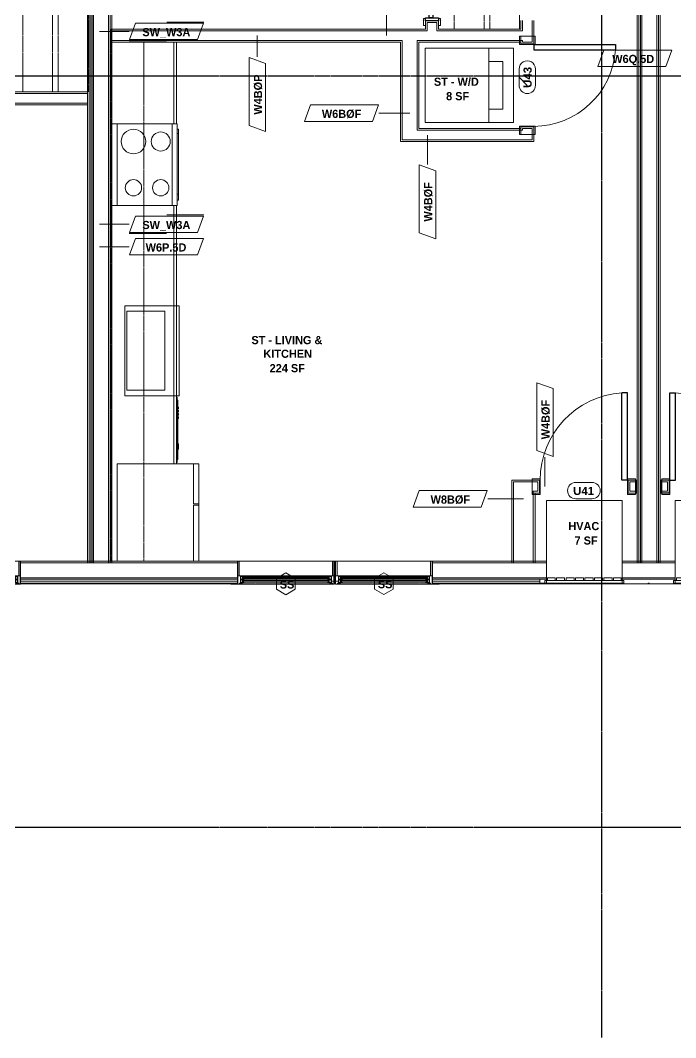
# Model space of a CAD drawing. Header units: inches. Extents: x -4058 to -1781, y 9814 to 12264.
# Drawn here: x -3367.8 to -3127.2, y 9814 to 10187.7 of the extents above; entities that cross this region are included whole.
import ezdxf

# ---------------------------------------------------------------- set-up
doc = ezdxf.new("R2010")
doc.units = ezdxf.units.IN
doc.header["$MEASUREMENT"] = 0
doc.linetypes.add('Dash', pattern=[0.25, 0.125, -0.125])
doc.linetypes.add('Grid Line 1_2_', pattern=[0.875, 0.5, -0.125, 0.125, -0.125])
for name, color, linetype, lineweight in [('0-1', 7, 'Continuous', 5), ('0-2', 7, 'Continuous', 9), ('A-AREA-IDEN', 2, 'Continuous', 9), ('A-DETL-GENF-HDLN-1', 7, 'Dash', 9), ('A-DETL-GENF-HDLN-2', 1, 'Continuous', 18), ('A-DOOR-3', 31, 'Continuous', 9), ('A-DOOR-4', 31, 'Continuous', 30), ('A-DOOR-FRAM-3', 31, 'Continuous', 30), ('A-DOOR-IDEN', 31, 'Continuous', 9), ('A-GENM-1', 7, 'Continuous', 9), ('A-GLAZ', 151, 'Continuous', 18), ('A-GLAZ-1', 10, 'Continuous', 30), ('A-GLAZ-2', 7, 'Continuous', 9), ('A-GLAZ-IDEN', 152, 'Continuous', 9), ('A-WALL', 113, 'Continuous', 18), ('A-WALL-1', 7, 'Continuous', 9), ('A-WALL-2', 250, 'Continuous', 18), ('A-WALL-3', 113, 'Continuous', 9), ('A-WALL-IDEN', 211, 'Continuous', 9), ('I-WALL-1', 7, 'Continuous', 9), ('I-WALL-2', 2, 'Continuous', 9), ('P-SANR-FIXT', 6, 'Continuous', 9), ('Q-CASE', 31, 'Continuous', 9), ('Q-CASE-HDLN', 31, 'Dash', 9), ('Q-SPCQ', 91, 'Continuous', 9), ('S-GRID-1', 1, 'Grid Line 1_2_', 30)]:
    doc.layers.add(name, color=color, linetype=linetype, lineweight=lineweight)
doc.styles.add('Arial_B', font='arialbd.ttf', dxfattribs={"height": 3})
doc.styles.add('Century Gothic_B', font='GOTHICB.TTF', dxfattribs={"height": 3})

# ---------------------------------------------------------------- blocks, each defined once
blk = doc.blocks.new('V-Series_EWC4_SPVU_RFA_2015 - 2ND AND 3RD FLOOR-2226480-UNITS PLANS - 3RD FLOOR')
at = {"layer": 'A-GENM-1'}
for p, q in [((-3859.97, 11740.34), (-3859.97, 11739.78)), ((-3858.97, 11740.34), (-3859.97, 11740.34)), ((-3859.97, 11739.78), (-3859.97, 11711.9)), ((-3858.97, 11739.78), (-3859.97, 11739.78)), ((-3859.97, 11739.78), (-3858.97, 11739.78)), ((-3858.97, 11739.78), (-3858.97, 11740.34)), ((-3858.97, 11711.9), (-3858.97, 11739.78)), ((-3829.54, 11739.78), (-3858.97, 11739.78)), ((-3858.97, 11739.78), (-3858.97, 11739.34)), ((-3829.54, 11711.9), (-3829.54, 11739.78)), ((-3858.97, 11739.34), (-3857.97, 11739.34)), ((-3857.97, 11736.54), (-3858.97, 11736.54)), ((-3858.97, 11736.54), (-3858.97, 11736.04)), ((-3858.97, 11736.04), (-3857.97, 11736.04)), ((-3857.97, 11739.34), (-3857.97, 11736.54)), ((-3857.97, 11736.04), (-3857.97, 11733.06)), ((-3857.97, 11733.06), (-3858.97, 11733.06)), ((-3858.97, 11733.06), (-3858.97, 11732.56)), ((-3858.97, 11732.56), (-3857.97, 11732.56)), ((-3857.97, 11732.56), (-3857.97, 11729.57)), ((-3857.97, 11729.57), (-3858.97, 11729.57)), ((-3858.97, 11729.57), (-3858.97, 11729.07)), ((-3858.97, 11729.07), (-3857.97, 11729.07)), ((-3857.97, 11729.07), (-3857.97, 11726.09)), ((-3857.97, 11726.09), (-3858.97, 11726.09)), ((-3858.97, 11726.09), (-3858.97, 11725.59)), ((-3858.97, 11725.59), (-3857.97, 11725.59)), ((-3857.97, 11725.59), (-3857.97, 11722.61)), ((-3857.97, 11722.61), (-3858.97, 11722.61)), ((-3858.97, 11722.61), (-3858.97, 11722.11)), ((-3858.97, 11722.11), (-3857.97, 11722.11)), ((-3857.97, 11722.11), (-3857.97, 11719.12)), ((-3857.97, 11719.12), (-3858.97, 11719.12)), ((-3858.97, 11719.12), (-3858.97, 11718.62)), ((-3858.97, 11718.62), (-3857.97, 11718.62)), ((-3857.97, 11718.62), (-3857.97, 11715.64)), ((-3857.97, 11715.64), (-3858.97, 11715.64)), ((-3858.97, 11715.64), (-3858.97, 11715.14)), ((-3858.97, 11715.14), (-3857.97, 11715.14)), ((-3857.97, 11715.14), (-3857.97, 11712.34)), ((-3859.97, 11711.9), (-3858.97, 11711.9)), ((-3859.97, 11711.9), (-3859.97, 11711.34)), ((-3858.97, 11711.9), (-3859.97, 11711.9)), ((-3859.97, 11711.34), (-3858.97, 11711.34)), ((-3857.97, 11712.34), (-3858.97, 11712.34)), ((-3858.97, 11712.34), (-3858.97, 11711.9)), ((-3858.97, 11711.34), (-3858.97, 11711.9)), ((-3858.97, 11711.9), (-3829.54, 11711.9))]:
    blk.add_line(p, q, dxfattribs=at)
blk = doc.blocks.new('Perforated Panel at Magic-Pak - hvac panel - 3rd floor-2505079-UNITS PLANS - 3RD FLOOR')
at = {"layer": 'A-GLAZ-2'}
for p, q in [((19.01, 4.19), (-19.01, 4.19)), ((-19.01, 4.12), (19.01, 4.12))]:
    blk.add_line(p, q, dxfattribs=at)
blk = doc.blocks.new('Window-Double_Hung-Marvin-Essential - 2-WIDE _TEMP ALL LOW_ ESDH3066-3454268-UNITS PLANS - 3RD FLOOR')
at = {"layer": 'A-DETL-GENF-HDLN-1'}
blk.add_line((16.1, 4.22), (-16.5, 4.22), dxfattribs=at)
at = {"layer": 'A-DETL-GENF-HDLN-2'}
for p, q in [((-17.75, 4.28), (-17.16, 4.28)), ((-17.75, 4.28), (-17.75, 1.19)), ((-17.08, 3.87), (-17.16, 4.28)), ((-17.08, 3.87), (-16.19, 3.87)), ((-16.85, 4.25), (-16.85, 3.87)), ((-16.3, 4.25), (-16.85, 4.25)), ((-16.38, 3.77), (-16.72, 3.77)), ((-16.72, 3.77), (-16.72, 1.19)), ((-16.38, 3.87), (-16.38, 3.77)), ((-16.3, 4.01), (-16.3, 4.25)), ((-16.18, 4.01), (-16.3, 4.01)), ((-16.19, 3.97), (-16.1, 3.97)), ((-16.19, 3.87), (-16.19, 3.97)), ((-16.18, 4.22), (-16.1, 4.22)), ((-16.18, 4.22), (-16.18, 4.01)), ((-16.1, 3.97), (-16.1, 4.22)), ((16.18, 4.22), (16.1, 4.22)), ((16.1, 3.97), (16.1, 4.22)), ((16.19, 3.97), (16.1, 3.97)), ((16.18, 4.22), (16.18, 4.01)), ((16.18, 4.01), (16.3, 4.01)), ((16.19, 3.87), (16.19, 3.97)), ((17.08, 3.87), (16.19, 3.87)), ((16.3, 4.01), (16.3, 4.25)), ((16.3, 4.25), (16.85, 4.25)), ((16.38, 3.87), (16.38, 3.77)), ((16.38, 3.77), (16.72, 3.77)), ((16.72, 3.77), (16.72, 1.19)), ((16.85, 4.25), (16.85, 3.87)), ((17.08, 3.87), (17.16, 4.28)), ((17.75, 4.28), (17.16, 4.28)), ((17.75, 4.28), (17.75, 1.19)), ((-19.25, 3.23), (-19.25, 3.19)), ((-17.75, 3.23), (-19.25, 3.23)), ((-19.25, 3.19), (-17.9, 3.19)), ((-17.9, 3.19), (-17.9, 3.08)), ((-17.9, 3.08), (-17.75, 3.08)), ((-16.72, 1.19), (-17.75, 1.19)), ((-17.13, 1.16), (-17.13, -4.19)), ((-15.34, 3.69), (-16.56, 3.69)), ((-16.56, 2.75), (-16.56, 3.69)), ((-16.56, 2.75), (-15.34, 2.75)), ((-15.34, 2.47), (-16.56, 2.47)), ((-16.56, 1.53), (-16.56, 2.47)), ((-16.56, 1.53), (-15.34, 1.53)), ((-15.94, 2.87), (-15.94, 3.59)), ((-15.94, 3.59), (-15.28, 3.59)), ((-15.28, 2.87), (-15.94, 2.87)), ((-15.94, 1.65), (-15.94, 2.37)), ((-15.94, 2.37), (-15.28, 2.37)), ((-15.28, 1.65), (-15.94, 1.65)), ((-15.84, 2.88), (-15.84, 3.57)), ((-15.84, 1.66), (-15.84, 2.35)), ((-15.54, 3.01), (-15.54, 3.45)), ((-15.54, 1.79), (-15.54, 2.23)), ((-15.34, 3.69), (-15.28, 3.63)), ((-15.34, 2.75), (-15.28, 2.81)), ((-15.34, 2.47), (-15.28, 2.41)), ((-15.34, 1.53), (-15.28, 1.59)), ((-15.28, 3.59), (-15.28, 3.63)), ((-15.28, 2.81), (-15.28, 2.87)), ((-15.28, 2.37), (-15.28, 2.41)), ((-15.28, 1.59), (-15.28, 1.65)), ((15.34, 3.69), (15.28, 3.63)), ((15.28, 3.59), (15.28, 3.63)), ((15.94, 3.59), (15.28, 3.59)), ((15.28, 2.81), (15.28, 2.87)), ((15.28, 2.87), (15.94, 2.87)), ((15.34, 2.75), (15.28, 2.81)), ((15.34, 2.47), (15.28, 2.41)), ((15.28, 2.37), (15.28, 2.41)), ((15.94, 2.37), (15.28, 2.37)), ((15.28, 1.59), (15.28, 1.65)), ((15.28, 1.65), (15.94, 1.65)), ((15.34, 1.53), (15.28, 1.59)), ((15.34, 3.69), (16.56, 3.69)), ((16.56, 2.75), (15.34, 2.75)), ((15.34, 2.47), (16.56, 2.47)), ((16.56, 1.53), (15.34, 1.53)), ((15.54, 3.01), (15.54, 3.45)), ((15.54, 1.79), (15.54, 2.23)), ((15.84, 2.88), (15.84, 3.57)), ((15.84, 1.66), (15.84, 2.35)), ((15.94, 2.87), (15.94, 3.59)), ((15.94, 1.65), (15.94, 2.37)), ((16.56, 2.75), (16.56, 3.69)), ((16.56, 1.53), (16.56, 2.47)), ((16.72, 1.19), (17.75, 1.19)), ((17.12, -4.19), (17.12, 1.16)), ((17.75, 3.23), (19.25, 3.23)), ((17.9, 3.08), (17.75, 3.08)), ((17.9, 3.19), (17.9, 3.08)), ((19.25, 3.19), (17.9, 3.19)), ((19.25, 3.23), (19.25, 3.19)), ((-17.13, -4.19), (-17.75, -4.19)), ((17.12, -4.19), (17.75, -4.19))]:
    blk.add_line(p, q, dxfattribs=at)
at = {"layer": 'A-GLAZ'}
for p, q in [((15.84, 3.57), (-15.84, 3.57)), ((15.84, 3.45), (-15.84, 3.45)), ((15.84, 3.01), (-15.84, 3.01)), ((15.84, 2.88), (-15.84, 2.88)), ((15.84, 2.35), (-15.84, 2.35)), ((15.84, 2.23), (-15.84, 2.23)), ((15.84, 1.79), (-15.84, 1.79)), ((15.84, 1.66), (-15.84, 1.66))]:
    blk.add_line(p, q, dxfattribs=at)
at = {"layer": 'A-GLAZ-1'}
for p, q in [((-17.75, 4.28), (-17.75, 1.19)), ((17.75, 1.19), (17.75, 4.28)), ((-17.75, 1.16), (-17.75, -4.19)), ((17.75, -4.19), (17.75, 1.16))]:
    blk.add_line(p, q, dxfattribs=at)
at = {"layer": 'A-GLAZ-2'}
for p, q in [((17.75, 4.28), (-17.75, 4.28)), ((20.21, 4.25), (17.75, 4.25)), ((17.75, 4.19), (20.21, 4.19)), ((20.21, 4.19), (20.21, 4.25)), ((-17.75, 1.19), (17.75, 1.19)), ((-17.75, -4.19), (17.75, -4.19))]:
    blk.add_line(p, q, dxfattribs=at)
blk = doc.blocks.new('Window-Double_Hung-Marvin-Essential - 2-WIDE _TEMP ALL LOW_ ESDH3066-3454271-UNITS PLANS - 3RD FLOOR')
at = {"layer": 'A-DETL-GENF-HDLN-1'}
blk.add_line((16.1, -4.22), (-16.5, -4.22), dxfattribs=at)
at = {"layer": 'A-DETL-GENF-HDLN-2'}
for p, q in [((-17.13, 4.19), (-17.75, 4.19)), ((-17.13, -1.16), (-17.13, 4.19)), ((17.12, 4.19), (17.75, 4.19)), ((17.12, 4.19), (17.12, -1.16)), ((-19.25, -3.23), (-19.25, -3.19)), ((-19.25, -3.19), (-17.9, -3.19)), ((-17.75, -3.23), (-19.25, -3.23)), ((-17.9, -3.19), (-17.9, -3.08)), ((-17.9, -3.08), (-17.75, -3.08)), ((-16.72, -1.19), (-17.75, -1.19)), ((-17.75, -4.28), (-17.75, -1.19)), ((-16.72, -3.77), (-16.72, -1.19)), ((-16.56, -1.53), (-15.34, -1.53)), ((-16.56, -1.53), (-16.56, -2.47)), ((-15.34, -2.47), (-16.56, -2.47)), ((-16.56, -2.75), (-15.34, -2.75)), ((-16.56, -2.75), (-16.56, -3.69)), ((-15.34, -3.69), (-16.56, -3.69)), ((-15.28, -1.65), (-15.94, -1.65)), ((-15.94, -1.65), (-15.94, -2.37)), ((-15.94, -2.37), (-15.28, -2.37)), ((-15.28, -2.87), (-15.94, -2.87)), ((-15.94, -2.87), (-15.94, -3.59)), ((-15.94, -3.59), (-15.28, -3.59)), ((-15.84, -1.66), (-15.84, -2.35)), ((-15.84, -2.88), (-15.84, -3.57)), ((-15.54, -1.79), (-15.54, -2.23)), ((-15.54, -3.01), (-15.54, -3.45)), ((-15.34, -1.53), (-15.28, -1.59)), ((-15.34, -2.47), (-15.28, -2.41)), ((-15.34, -2.75), (-15.28, -2.81)), ((-15.34, -3.69), (-15.28, -3.63)), ((-15.28, -1.59), (-15.28, -1.65)), ((-15.28, -2.37), (-15.28, -2.41)), ((-15.28, -2.81), (-15.28, -2.87)), ((-15.28, -3.59), (-15.28, -3.63)), ((15.34, -1.53), (15.28, -1.59)), ((15.28, -1.59), (15.28, -1.65)), ((15.28, -1.65), (15.94, -1.65)), ((15.28, -2.37), (15.28, -2.41)), ((15.94, -2.37), (15.28, -2.37)), ((15.34, -2.47), (15.28, -2.41)), ((15.34, -2.75), (15.28, -2.81)), ((15.28, -2.81), (15.28, -2.87)), ((15.28, -2.87), (15.94, -2.87)), ((15.28, -3.59), (15.28, -3.63)), ((15.94, -3.59), (15.28, -3.59)), ((15.34, -3.69), (15.28, -3.63)), ((16.56, -1.53), (15.34, -1.53)), ((15.34, -2.47), (16.56, -2.47)), ((16.56, -2.75), (15.34, -2.75)), ((15.34, -3.69), (16.56, -3.69)), ((15.54, -1.79), (15.54, -2.23)), ((15.54, -3.01), (15.54, -3.45)), ((15.84, -1.66), (15.84, -2.35)), ((15.84, -2.88), (15.84, -3.57)), ((15.94, -1.65), (15.94, -2.37)), ((15.94, -2.87), (15.94, -3.59)), ((16.56, -1.53), (16.56, -2.47)), ((16.56, -2.75), (16.56, -3.69)), ((16.72, -3.77), (16.72, -1.19)), ((16.72, -1.19), (17.75, -1.19)), ((17.75, -4.28), (17.75, -1.19)), ((17.9, -3.08), (17.75, -3.08)), ((17.75, -3.23), (19.25, -3.23)), ((17.9, -3.19), (17.9, -3.08)), ((19.25, -3.19), (17.9, -3.19)), ((19.25, -3.23), (19.25, -3.19)), ((-17.75, -4.28), (-17.16, -4.28)), ((-17.08, -3.87), (-17.16, -4.28)), ((-17.08, -3.87), (-16.19, -3.87)), ((-16.85, -4.25), (-16.85, -3.87)), ((-16.3, -4.25), (-16.85, -4.25)), ((-16.38, -3.77), (-16.72, -3.77)), ((-16.38, -3.87), (-16.38, -3.77)), ((-16.18, -4.01), (-16.3, -4.01)), ((-16.3, -4.01), (-16.3, -4.25)), ((-16.19, -3.87), (-16.19, -3.97)), ((-16.19, -3.97), (-16.1, -3.97)), ((-16.18, -4.22), (-16.18, -4.01)), ((-16.18, -4.22), (-16.1, -4.22)), ((-16.1, -3.97), (-16.1, -4.22)), ((16.19, -3.97), (16.1, -3.97)), ((16.1, -3.97), (16.1, -4.22)), ((16.18, -4.22), (16.1, -4.22)), ((16.18, -4.22), (16.18, -4.01)), ((16.18, -4.01), (16.3, -4.01)), ((17.08, -3.87), (16.19, -3.87)), ((16.19, -3.87), (16.19, -3.97)), ((16.3, -4.01), (16.3, -4.25)), ((16.3, -4.25), (16.85, -4.25)), ((16.38, -3.87), (16.38, -3.77)), ((16.38, -3.77), (16.72, -3.77)), ((16.85, -4.25), (16.85, -3.87)), ((17.08, -3.87), (17.16, -4.28)), ((17.75, -4.28), (17.16, -4.28))]:
    blk.add_line(p, q, dxfattribs=at)
at = {"layer": 'A-GLAZ'}
for p, q in [((15.84, -1.66), (-15.84, -1.66)), ((15.84, -1.79), (-15.84, -1.79)), ((15.84, -2.23), (-15.84, -2.23)), ((15.84, -2.35), (-15.84, -2.35)), ((15.84, -2.88), (-15.84, -2.88)), ((15.84, -3.01), (-15.84, -3.01)), ((15.84, -3.45), (-15.84, -3.45)), ((15.84, -3.57), (-15.84, -3.57))]:
    blk.add_line(p, q, dxfattribs=at)
at = {"layer": 'A-GLAZ-1'}
for p, q in [((-17.75, -1.16), (-17.75, 4.19)), ((17.75, 4.19), (17.75, -1.16)), ((-17.75, -4.28), (-17.75, -1.19)), ((17.75, -1.19), (17.75, -4.28))]:
    blk.add_line(p, q, dxfattribs=at)
at = {"layer": 'A-GLAZ-2'}
for p, q in [((-17.75, 4.19), (17.75, 4.19)), ((-17.75, -1.19), (17.75, -1.19)), ((17.75, -4.28), (-17.75, -4.28)), ((17.75, -4.19), (20.21, -4.19)), ((20.21, -4.25), (17.75, -4.25)), ((20.21, -4.19), (20.21, -4.25))]:
    blk.add_line(p, q, dxfattribs=at)
blk = doc.blocks.new('Window-Double_Hung-Marvin-Essential - 1-WIDE _TEMP LOWER_ ESDH3066-3454270-UNITS PLANS - 3RD FLOOR')
at = {"layer": 'A-DETL-GENF-HDLN-1'}
blk.add_line((16.1, 4.22), (-16.5, 4.22), dxfattribs=at)
at = {"layer": 'A-DETL-GENF-HDLN-2'}
for p, q in [((-17.75, 4.28), (-17.16, 4.28)), ((-17.75, 4.28), (-17.75, 1.19)), ((-17.08, 3.87), (-17.16, 4.28)), ((-17.08, 3.87), (-16.19, 3.87)), ((-16.85, 4.25), (-16.85, 3.87)), ((-16.3, 4.25), (-16.85, 4.25)), ((-16.38, 3.77), (-16.72, 3.77)), ((-16.72, 3.77), (-16.72, 1.19)), ((-16.38, 3.87), (-16.38, 3.77)), ((-16.3, 4.01), (-16.3, 4.25)), ((-16.18, 4.01), (-16.3, 4.01)), ((-16.19, 3.97), (-16.1, 3.97)), ((-16.19, 3.87), (-16.19, 3.97)), ((-16.18, 4.22), (-16.1, 4.22)), ((-16.18, 4.22), (-16.18, 4.01)), ((-16.1, 3.97), (-16.1, 4.22)), ((16.18, 4.22), (16.1, 4.22)), ((16.1, 3.97), (16.1, 4.22)), ((16.19, 3.97), (16.1, 3.97)), ((16.18, 4.22), (16.18, 4.01)), ((16.18, 4.01), (16.3, 4.01)), ((16.19, 3.87), (16.19, 3.97)), ((17.08, 3.87), (16.19, 3.87)), ((16.3, 4.01), (16.3, 4.25)), ((16.3, 4.25), (16.85, 4.25)), ((16.38, 3.87), (16.38, 3.77)), ((16.38, 3.77), (16.72, 3.77)), ((16.72, 3.77), (16.72, 1.19)), ((16.85, 4.25), (16.85, 3.87)), ((17.08, 3.87), (17.16, 4.28)), ((17.75, 4.28), (17.16, 4.28)), ((17.75, 4.28), (17.75, 1.19)), ((-19.25, 3.23), (-19.25, 3.19)), ((-17.75, 3.23), (-19.25, 3.23)), ((-19.25, 3.19), (-17.9, 3.19)), ((-17.9, 3.19), (-17.9, 3.08)), ((-17.9, 3.08), (-17.75, 3.08)), ((-16.72, 1.19), (-17.75, 1.19)), ((-17.13, 1.16), (-17.13, -4.19)), ((-15.34, 3.69), (-16.56, 3.69)), ((-16.56, 2.75), (-16.56, 3.69)), ((-16.56, 2.75), (-15.34, 2.75)), ((-15.34, 2.47), (-16.56, 2.47)), ((-16.56, 1.53), (-16.56, 2.47)), ((-16.56, 1.53), (-15.34, 1.53)), ((-15.94, 2.87), (-15.94, 3.59)), ((-15.94, 3.59), (-15.28, 3.59)), ((-15.28, 2.87), (-15.94, 2.87)), ((-15.94, 1.65), (-15.94, 2.37)), ((-15.94, 2.37), (-15.28, 2.37)), ((-15.28, 1.65), (-15.94, 1.65)), ((-15.84, 2.88), (-15.84, 3.57)), ((-15.84, 1.66), (-15.84, 2.35)), ((-15.54, 3.01), (-15.54, 3.45)), ((-15.54, 1.79), (-15.54, 2.23)), ((-15.34, 3.69), (-15.28, 3.63)), ((-15.34, 2.75), (-15.28, 2.81)), ((-15.34, 2.47), (-15.28, 2.41)), ((-15.34, 1.53), (-15.28, 1.59)), ((-15.28, 3.59), (-15.28, 3.63)), ((-15.28, 2.81), (-15.28, 2.87)), ((-15.28, 2.37), (-15.28, 2.41)), ((-15.28, 1.59), (-15.28, 1.65)), ((15.34, 3.69), (15.28, 3.63)), ((15.28, 3.59), (15.28, 3.63)), ((15.94, 3.59), (15.28, 3.59)), ((15.28, 2.81), (15.28, 2.87)), ((15.28, 2.87), (15.94, 2.87)), ((15.34, 2.75), (15.28, 2.81)), ((15.34, 2.47), (15.28, 2.41)), ((15.28, 2.37), (15.28, 2.41)), ((15.94, 2.37), (15.28, 2.37)), ((15.28, 1.59), (15.28, 1.65)), ((15.28, 1.65), (15.94, 1.65)), ((15.34, 1.53), (15.28, 1.59)), ((15.34, 3.69), (16.56, 3.69)), ((16.56, 2.75), (15.34, 2.75)), ((15.34, 2.47), (16.56, 2.47)), ((16.56, 1.53), (15.34, 1.53)), ((15.54, 3.01), (15.54, 3.45)), ((15.54, 1.79), (15.54, 2.23)), ((15.84, 2.88), (15.84, 3.57)), ((15.84, 1.66), (15.84, 2.35)), ((15.94, 2.87), (15.94, 3.59)), ((15.94, 1.65), (15.94, 2.37)), ((16.56, 2.75), (16.56, 3.69)), ((16.56, 1.53), (16.56, 2.47)), ((16.72, 1.19), (17.75, 1.19)), ((17.12, -4.19), (17.12, 1.16)), ((17.75, 3.23), (19.25, 3.23)), ((17.9, 3.08), (17.75, 3.08)), ((17.9, 3.19), (17.9, 3.08)), ((19.25, 3.19), (17.9, 3.19)), ((19.25, 3.23), (19.25, 3.19)), ((-17.13, -4.19), (-17.75, -4.19)), ((17.12, -4.19), (17.75, -4.19))]:
    blk.add_line(p, q, dxfattribs=at)
at = {"layer": 'A-GLAZ'}
for p, q in [((15.84, 3.57), (-15.84, 3.57)), ((15.84, 3.45), (-15.84, 3.45)), ((15.84, 3.01), (-15.84, 3.01)), ((15.84, 2.88), (-15.84, 2.88)), ((15.84, 2.35), (-15.84, 2.35)), ((15.84, 2.23), (-15.84, 2.23)), ((15.84, 1.79), (-15.84, 1.79)), ((15.84, 1.66), (-15.84, 1.66))]:
    blk.add_line(p, q, dxfattribs=at)
at = {"layer": 'A-GLAZ-1'}
for p, q in [((-17.75, 4.28), (-17.75, 1.19)), ((17.75, 1.19), (17.75, 4.28)), ((-17.75, 1.16), (-17.75, -4.19)), ((17.75, -4.19), (17.75, 1.16))]:
    blk.add_line(p, q, dxfattribs=at)
at = {"layer": 'A-GLAZ-2'}
for p, q in [((17.75, 4.28), (-17.75, 4.28)), ((20.46, 4.25), (17.75, 4.25)), ((17.75, 4.19), (20.46, 4.19)), ((20.46, 4.19), (20.46, 4.25)), ((-17.75, 1.19), (17.75, 1.19)), ((-17.75, -4.19), (17.75, -4.19))]:
    blk.add_line(p, q, dxfattribs=at)
blk = doc.blocks.new('CTR - 1st Phase - Shell_rvt-1-UNITS PLANS - 3RD FLOOR')
at = {"layer": 'A-WALL-1'}
for p, q in [((-3332.29, 9989.06), (-3367.71, 9989.06)), ((-3288.08, 9989.06), (-3302.29, 9989.06)), ((-3252.07, 9989.06), (-3252.58, 9989.06)), ((-3174.71, 9989.06), (-3216.57, 9989.06)), ((-3174.71, 9982.44), (-3174.71, 9989.06)), ((-3127.41, 9989.06), (-3146.84, 9989.06)), ((-3146.84, 9989.06), (-3146.84, 9982.44)), ((-3127.41, 9982.44), (-3127.41, 9989.06)), ((-3367.71, 9983.72), (-3367.71, 9983.69)), ((-3288.08, 9983.69), (-3288.08, 9983.72)), ((-3252.58, 9983.72), (-3252.58, 9983.69)), ((-3252.07, 9983.69), (-3252.07, 9983.72)), ((-3216.57, 9983.72), (-3216.57, 9983.69)), ((-3367.71, 9980.69), (-3290.54, 9980.69)), ((-3252.58, 9980.69), (-3252.07, 9980.69)), ((-3214.11, 9980.69), (-3175.34, 9980.69)), ((-3177.09, 9980.94), (-3177.09, 9982.44)), ((-3177.09, 9982.44), (-3174.71, 9982.44)), ((-3175.34, 9980.94), (-3177.09, 9980.94)), ((-3175.34, 9980.69), (-3175.34, 9980.94)), ((-3146.84, 9982.44), (-3127.41, 9982.44)), ((-3136.94, 9980.94), (-3137.31, 9980.94)), ((-3137.31, 9980.94), (-3137.31, 9980.69)), ((-3137.31, 9980.69), (-3136.94, 9980.69)), ((-3136.94, 9980.69), (-3136.94, 9980.94))]:
    blk.add_line(p, q, dxfattribs=at)
at = {"layer": 'A-WALL-2'}
for p, q in [((-3288.08, 9988.44), (-3367.71, 9988.44)), ((-3252.07, 9988.44), (-3252.58, 9988.44)), ((-3174.71, 9988.44), (-3216.57, 9988.44)), ((-3127.41, 9988.44), (-3146.84, 9988.44)), ((-3288.08, 9982.94), (-3367.71, 9982.94)), ((-3288.08, 9982.44), (-3367.71, 9982.44)), ((-3288.08, 9981.69), (-3367.71, 9981.69)), ((-3288.08, 9980.94), (-3367.71, 9980.94)), ((-3252.07, 9982.94), (-3252.58, 9982.94)), ((-3252.07, 9982.44), (-3252.58, 9982.44)), ((-3252.07, 9981.69), (-3252.58, 9981.69)), ((-3252.07, 9980.94), (-3252.58, 9980.94)), ((-3174.71, 9982.94), (-3216.57, 9982.94)), ((-3177.09, 9982.44), (-3216.57, 9982.44)), ((-3177.09, 9981.69), (-3216.57, 9981.69)), ((-3177.09, 9980.94), (-3216.57, 9980.94)), ((-3127.41, 9982.94), (-3146.84, 9982.94))]:
    blk.add_line(p, q, dxfattribs=at)
at = {"layer": '0-2'}
for name, p, rotation in [('V-Series_EWC4_SPVU_RFA_2015 - 2ND AND 3RD FLOOR-2226480-UNITS PLANS - 3RD FLOOR', (8565.07, 13840.91), 90.00000000000026), ('V-Series_EWC4_SPVU_RFA_2015 - 2ND AND 3RD FLOOR-2226480-UNITS PLANS - 3RD FLOOR', (8612.37, 13840.91), 90.00000000000026), ('Window-Double_Hung-Marvin-Essential - 1-WIDE _TEMP LOWER_ ESDH3066-3454270-UNITS PLANS - 3RD FLOOR', (-3385.46, 9984.88), 180), ('Window-Double_Hung-Marvin-Essential - 2-WIDE _TEMP ALL LOW_ ESDH3066-3454268-UNITS PLANS - 3RD FLOOR', (-3270.33, 9984.88), 180), ('Perforated Panel at Magic-Pak - hvac panel - 3rd floor-2505079-UNITS PLANS - 3RD FLOOR', (-3156.32, 9984.88), 180), ('Perforated Panel at Magic-Pak - hvac panel - 3rd floor-2505079-UNITS PLANS - 3RD FLOOR', (-3117.92, 9984.88), 180)]:
    blk.add_blockref(name, p, dxfattribs=dict(at, rotation=rotation))
blk.add_blockref('Window-Double_Hung-Marvin-Essential - 2-WIDE _TEMP ALL LOW_ ESDH3066-3454271-UNITS PLANS - 3RD FLOOR', (-3234.32, 9984.88), dxfattribs=at)
blk = doc.blocks.new('CTR - 1st Phase - Common Walls_rvt-1-UNITS PLANS - 3RD FLOOR')
at = {"layer": 'A-WALL-2'}
for p, q in [((-3342.54, 10373.41), (-3342.54, 9988.44)), ((-3341.91, 10373.41), (-3341.91, 9988.44)), ((-3341.41, 10373.41), (-3341.41, 9988.44)), ((-3340.91, 10373.41), (-3340.91, 9988.44)), ((-3335.41, 10373.41), (-3335.41, 9988.44)), ((-3334.91, 10373.41), (-3334.91, 9988.44)), ((-3140.75, 10355.41), (-3140.75, 9988.44)), ((-3140.12, 10355.41), (-3140.12, 9988.44)), ((-3139.62, 10355.41), (-3139.62, 9988.44)), ((-3134.12, 10355.41), (-3134.12, 9988.44)), ((-3133.5, 10355.41), (-3133.5, 9988.44))]:
    blk.add_line(p, q, dxfattribs=at)
at = {"layer": 'I-WALL-1'}
for p, q in [((-3141.37, 10355.41), (-3141.37, 9988.44)), ((-3132.87, 9988.44), (-3132.87, 10355.41)), ((-3334.29, 9988.44), (-3334.29, 10334.66)), ((-3343.16, 10246.6), (-3343.16, 9988.44)), ((-3343.16, 9988.44), (-3334.29, 9988.44)), ((-3141.37, 9988.44), (-3132.87, 9988.44))]:
    blk.add_line(p, q, dxfattribs=at)
blk = doc.blocks.new('CTR - 1st Phase - Structure_rvt-1-UNITS PLANS - 3RD FLOOR')
at = {"layer": 'S-GRID-1'}
for p, q in [((-3154.32, 9814.03), (-3154.32, 12247.5)), ((-1781.27, 10167.19), (-4041.78, 10167.19)), ((-1781.27, 9891.19), (-4041.78, 9891.19))]:
    blk.add_line(p, q, dxfattribs=at)
blk = doc.blocks.new('SLIDING - FLUSH - SLIDING - FLUSH - 5-0 x 6-8-3203586-UNITS PLANS - 3RD FLOOR')
at = {"layer": 'A-DOOR-3'}
for p, q in [((-32.75, 3.25), (-30.25, 3.25)), ((-32.75, 2.5), (-32.75, 3.25)), ((-30.25, 2.5), (-32.75, 2.5)), ((-30.25, 3.25), (-30.25, 2.5)), ((30.25, 3.25), (32.75, 3.25)), ((30.25, 2.5), (30.25, 3.25)), ((32.75, 2.5), (30.25, 2.5)), ((32.75, 3.25), (32.75, 2.5)), ((-32.75, -2.25), (-30.25, -2.25)), ((-32.75, -3), (-32.75, -2.25)), ((-30.25, -3), (-32.75, -3)), ((-30.25, -2.25), (-30.25, -3)), ((30.25, -2.25), (32.75, -2.25)), ((30.25, -3), (30.25, -2.25)), ((32.75, -3), (30.25, -3)), ((32.75, -2.25), (32.75, -3))]:
    blk.add_line(p, q, dxfattribs=at)
at = {"layer": 'A-DOOR-4'}
for p, q in [((-1, -0.88), (-1, 0.5)), ((-1, 0.5), (30, 0.5)), ((30, 0.5), (30, -0.88)), ((-30, -2.25), (-30, -0.88)), ((-30, -0.88), (1, -0.88)), ((1, -2.25), (-30, -2.25)), ((30, -0.88), (-1, -0.88)), ((1, -0.88), (1, -2.25))]:
    blk.add_line(p, q, dxfattribs=at)
at = {"layer": 'A-DOOR-FRAM-3'}
for p, q in [((-31, -2.25), (-31, 2.5)), ((-31, 2.5), (-30, 2.5)), ((-30, 2.5), (-30, -2.25)), ((30, 2.5), (31, 2.5)), ((30, -2.25), (30, 2.5)), ((31, 2.5), (31, -2.25)), ((-30, -2.25), (-31, -2.25)), ((31, -2.25), (30, -2.25))]:
    blk.add_line(p, q, dxfattribs=at)
blk = doc.blocks.new('OD_CW_Closet - OD_CW_Closet-3786599-UNITS PLANS - 3RD FLOOR')
at = {"layer": 'Q-CASE-HDLN'}
for p, q in [((0.74, -24), (0.74, 0)), ((0.74, 0), (68.99, 0)), ((68.99, 0), (68.99, -24)), ((0.74, -11), (68.99, -11)), ((0.74, -13), (68.99, -13)), ((68.99, -24), (0.74, -24))]:
    blk.add_line(p, q, dxfattribs=at)
blk = doc.blocks.new('SWING - SINGLE - FLUSH - SWING - FLUSH - 2-6 x 6-8 - PASSAGE-4346079-UNITS PLANS - 3RD FLOOR')
at = {"layer": 'A-DOOR-3'}
for p, q in [((-18, 2.375), (-18, 2.875)), ((-18, 2.875), (-15, 2.875)), ((-18, 2.375), (-15, 2.375)), ((-18, -2.875), (-18, 2.375)), ((-15, 2.375), (-18, 2.375)), ((-15, 2.875), (-15, 2.375)), ((-15, 2.375), (-15, -2.875)), ((15, 2.375), (15, 2.875)), ((15, 2.875), (18, 2.875)), ((15, 2.375), (18, 2.375)), ((15, -2.875), (15, 2.375)), ((18, 2.375), (15, 2.375)), ((18, 2.875), (18, 2.375)), ((18, 2.375), (18, -2.875)), ((-15, -2.875), (-18, -2.875)), ((18, -2.875), (15, -2.875))]:
    blk.add_line(p, q, dxfattribs=at)
blk.add_arc((15, -2.375), 30.067, 180, 266.18593, dxfattribs=at)
at = {"layer": 'A-DOOR-4'}
for p, q in [((13, -2.375), (13, -32.375)), ((15, -2.375), (13, -2.375)), ((15, -2.375), (15, -32.375)), ((15, -32.375), (13, -32.375))]:
    blk.add_line(p, q, dxfattribs=at)
blk = doc.blocks.new('Stacked Washer and Dryer - 26_x25_ - Private-1352637-UNITS PLANS - 3RD FLOOR')
at = {"layer": 'P-SANR-FIXT'}
for p, q in [((0, 13.625), (32.4375, 13.625)), ((0, 13.625), (0, -13.625)), ((23.34375, 13.625), (23.34375, -13.625)), ((32.4375, 13.625), (32.4375, -13.625)), ((23.34375, 8.75), (28.53125, 8.75)), ((28.53125, 8.75), (28.53125, -8.75)), ((28.53125, -8.75), (23.34375, -8.75)), ((32.4375, -13.625), (0, -13.625))]:
    blk.add_line(p, q, dxfattribs=at)
blk = doc.blocks.new('SWING - SINGLE - FLUSH - SWING - 32_ x 80_ - WITH ACOUSTICAL SEAL-4346071-UNITS PLANS - 3RD FLOOR')
at = {"layer": 'A-DOOR-3'}
for p, q in [((-16, 2.87), (-19, 2.87)), ((-19, 2.87), (-19, -2.38)), ((-16, -2.38), (-16, 2.87)), ((19, 2.87), (16, 2.87)), ((16, 2.87), (16, -2.38)), ((19, -2.38), (19, 2.87)), ((-19, -2.38), (-16, -2.38)), ((-16, -2.38), (-19, -2.38)), ((-19, -2.38), (-19, -2.88)), ((-19, -2.88), (-16, -2.88)), ((-16, -2.88), (-16, -2.38)), ((16, -2.38), (19, -2.38)), ((19, -2.38), (16, -2.38)), ((16, -2.38), (16, -2.88)), ((16, -2.88), (19, -2.88)), ((19, -2.88), (19, -2.38))]:
    blk.add_line(p, q, dxfattribs=at)
blk.add_arc((16, 2.37), 32.07, 93.5759, 180, dxfattribs=at)
at = {"layer": 'A-DOOR-4'}
for p, q in [((14, 2.37), (14, 34.38)), ((16, 34.38), (14, 34.38)), ((16, 2.37), (16, 34.38)), ((16, 2.37), (14, 2.37))]:
    blk.add_line(p, q, dxfattribs=at)
blk = doc.blocks.new('OD_CW_Base Cabinet - OD_CW_Base Cabinet-3857763-UNITS PLANS - 3RD FLOOR')
at = {"layer": 'Q-CASE'}
for p, q in [((36.49, 0), (131.34, 0)), ((161.34, 0), (191.34, 0))]:
    blk.add_line(p, q, dxfattribs=at)
blk = doc.blocks.new('OD_CW_Upper Cabinet - OD_CW_Upper Cabinet-4366994-UNITS PLANS - 3RD FLOOR')
at = {"layer": 'Q-CASE-HDLN'}
for p, q in [((191.34, 24), (0.74, 24)), ((0.74, 24), (0.74, 12)), ((191.34, 12), (191.34, 24)), ((0.74, 12), (191.34, 12))]:
    blk.add_line(p, q, dxfattribs=at)
blk = doc.blocks.new('OD_CW_Closet - OD_CW_Closet-3802031-UNITS PLANS - 3RD FLOOR')
at = {"layer": 'Q-CASE-HDLN'}
for p, q in [((80.99, 24), (0.74, 24)), ((0.74, 24), (0.74, 0)), ((80.99, 0), (80.99, 24)), ((0.74, 13), (80.99, 13)), ((0.74, 11), (80.99, 11)), ((0.74, 0), (80.99, 0))]:
    blk.add_line(p, q, dxfattribs=at)
blk = doc.blocks.new('Refrigerator_-_Side-by-Side_6047 - 36_ X 30_-1372843-UNITS PLANS - 3RD FLOOR')
at = {"layer": 'Q-SPCQ'}
for p, q in [((-17.88, 15.58), (17.87, 15.58)), ((-17.88, -14.42), (-17.88, 15.58)), ((-17.88, 15.58), (-3.13, 15.58)), ((-17.88, 15.58), (-17.88, 13.58)), ((-3.13, 13.58), (-3.13, 15.58)), ((-2.63, 15.58), (17.87, 15.58)), ((-2.63, 15.58), (-2.63, 13.58)), ((17.87, 15.58), (17.87, -14.42)), ((17.87, 13.58), (17.87, 15.58)), ((-3.13, 13.58), (-17.88, 13.58)), ((17.87, 13.58), (-2.63, 13.58)), ((17.87, -14.42), (-17.88, -14.42))]:
    blk.add_line(p, q, dxfattribs=at)
blk = doc.blocks.new('Stainless Steel Farmhous Kitchen Sink - Stainless Steel Farmhous Kitchen Sink-2443921-UNITS PLANS - 3RD FLOOR')
at = {"layer": 'P-SANR-FIXT'}
for p, q in [((0, -2.25), (-33, -2.25)), ((-33, -2.25), (-33, -22.2)), ((-31, -16.96), (-31, -3)), ((-31, -3), (-2, -3)), ((-2, -3), (-2, -16.96)), ((0, -22.2), (0, -2.25)), ((-2, -16.96), (-31, -16.96)), ((-33, -22.2), (0, -22.2))]:
    blk.add_line(p, q, dxfattribs=at)
blk = doc.blocks.new('SWING - SINGLE - FLUSH - SWING - 32_ x 80_ - WITH ACOUSTICAL SEAL-4346081-UNITS PLANS - 3RD FLOOR')
at = {"layer": 'A-DOOR-3'}
for p, q in [((-19, 2.37), (-19, 2.87)), ((-19, 2.87), (-16, 2.87)), ((-19, 2.37), (-16, 2.37)), ((-19, -2.88), (-19, 2.37)), ((-16, 2.37), (-19, 2.37)), ((-16, 2.87), (-16, 2.37)), ((-16, 2.37), (-16, -2.88)), ((16, 2.37), (16, 2.87)), ((16, 2.87), (19, 2.87)), ((16, 2.37), (19, 2.37)), ((16, -2.88), (16, 2.37)), ((19, 2.37), (16, 2.37)), ((19, 2.87), (19, 2.37)), ((19, 2.37), (19, -2.88)), ((-16, -2.88), (-19, -2.88)), ((19, -2.88), (16, -2.88))]:
    blk.add_line(p, q, dxfattribs=at)
blk.add_arc((16, -2.38), 32.07, 180, 266.4241, dxfattribs=at)
at = {"layer": 'A-DOOR-4'}
for p, q in [((14, -2.38), (14, -34.38)), ((16, -2.38), (14, -2.38)), ((16, -2.38), (16, -34.38)), ((16, -34.38), (14, -34.38))]:
    blk.add_line(p, q, dxfattribs=at)
blk = doc.blocks.new('Wall Tag - Shear Wall-3956451-UNITS PLANS - 3RD FLOOR')
at = {"layer": 'A-WALL-IDEN'}
for p, q in [((-0.356, 0.094), (-0.424, -0.094)), ((0.424, 0.094), (-0.356, 0.094)), ((0.429, 0.107), (0.003, 0.107)), ((0.356, -0.094), (0.424, 0.094)), ((0, -0.107), (-0.429, -0.107)), ((-0.424, -0.094), (0.356, -0.094))]:
    blk.add_line(p, q, dxfattribs=at)
blk = doc.blocks.new('Wall Tag - Arch Wall-3956453-UNITS PLANS - 3RD FLOOR')
at = {"layer": 'A-WALL-IDEN'}
for p, q in [((-0.356, 0.094), (-0.424, -0.094)), ((0.424, 0.094), (-0.356, 0.094)), ((0.356, -0.094), (0.424, 0.094)), ((-0.424, -0.094), (0.356, -0.094))]:
    blk.add_line(p, q, dxfattribs=at)
blk = doc.blocks.new('Window Tag - ONE-4156801-UNITS PLANS - 3RD FLOOR')
at = {"layer": 'A-GLAZ-IDEN'}
for p, q in [((0, 0.125), (-0.107, 0.062)), ((0.107, 0.062), (0, 0.125)), ((-0.107, 0.062), (-0.107, -0.062)), ((0.107, -0.062), (0.107, 0.062)), ((-0.107, -0.062), (0, -0.125)), ((0, -0.125), (0.107, -0.062))]:
    blk.add_line(p, q, dxfattribs=at)
blk = doc.blocks.new('Door Tag - Type Mark-2601225-UNITS PLANS - 3RD FLOOR')
at = {"layer": 'A-DOOR-IDEN'}
for p, q in [((0.09375, 0.09375), (-0.09375, 0.09375)), ((-0.09375, -0.09375), (0.09375, -0.09375))]:
    blk.add_line(p, q, dxfattribs=at)
for centre, start, end in [((-0.09375, 0), 90, 270), ((0.09375, 0), 270, 90)]:
    blk.add_arc(centre, 0.09375, start, end, dxfattribs=at)

msp = doc.modelspace()

# ---------------------------------------------------------------- linework, layer by layer
at = {"layer": 'A-DOOR-IDEN'}
msp.add_line((-3181.72, 10163.79), (-3184.72, 10166.79), dxfattribs=at)
at = {"layer": 'A-WALL'}
for p, q in [((-3214.97, 10186.91), (-3218.47, 10186.91)), ((-3218.47, 10186.91), (-3218.47, 10183.79)), ((-3214.97, 10183.79), (-3214.97, 10186.91)), ((-3183.47, 10187.66), (-3183.47, 10183.79)), ((-3179.97, 10179.66), (-3179.97, 10187.66)), ((-3218.47, 10183.79), (-3334.47, 10183.79)), ((-3183.47, 10183.79), (-3214.97, 10183.79)), ((-3227.6, 10180.29), (-3334.47, 10180.29)), ((-3227.6, 10143.79), (-3227.6, 10180.29)), ((-3222.1, 10147.29), (-3222.1, 10180.29)), ((-3183.47, 10180.29), (-3222.1, 10180.29)), ((-3183.47, 10180.29), (-3183.47, 10179.66)), ((-3183.47, 10179.66), (-3179.97, 10179.66)), ((-3343.16, 10160.79), (-3445.83, 10160.79)), ((-3343.16, 10157.29), (-3447.28, 10157.29)), ((-3183.47, 10147.91), (-3183.47, 10147.29)), ((-3179.97, 10147.91), (-3183.47, 10147.91)), ((-3179.97, 10143.79), (-3179.97, 10147.91)), ((-3222.1, 10147.29), (-3183.47, 10147.29)), ((-3227.6, 10143.79), (-3179.97, 10143.79)), ((-3186.75, 10018.19), (-3186.75, 9988.44)), ((-3186.75, 10018.19), (-3177.81, 10018.19)), ((-3177.81, 10014.69), (-3177.81, 10018.19)), ((-3144.06, 10018.19), (-3144.06, 10014.69)), ((-3141.56, 10018.19), (-3144.06, 10018.19)), ((-3130.19, 10018.19), (-3132.69, 10018.19)), ((-3130.19, 10014.69), (-3130.19, 10018.19)), ((-3179.5, 10014.69), (-3179.5, 9988.44)), ((-3179.5, 10014.69), (-3177.81, 10014.69)), ((-3144.06, 10014.69), (-3141.56, 10014.69)), ((-3132.69, 10014.69), (-3130.19, 10014.69))]:
    msp.add_line(p, q, dxfattribs=at)
at = {"layer": 'A-WALL-3'}
for p, q in [((-3219.1, 10187.54), (-3219.1, 10184.41)), ((-3214.35, 10187.54), (-3219.1, 10187.54)), ((-3214.35, 10184.41), (-3214.35, 10187.54)), ((-3184.1, 10187.66), (-3184.1, 10184.41)), ((-3179.35, 10179.04), (-3179.35, 10187.66)), ((-3219.1, 10184.41), (-3334.47, 10184.41)), ((-3334.47, 10184.41), (-3334.47, 10179.66)), ((-3184.1, 10184.41), (-3214.35, 10184.41)), ((-3334.47, 10179.66), (-3228.22, 10179.66)), ((-3228.22, 10179.66), (-3228.22, 10143.17)), ((-3221.47, 10147.92), (-3221.47, 10179.66)), ((-3221.47, 10179.66), (-3184.1, 10179.66)), ((-3184.1, 10179.66), (-3184.1, 10179.04)), ((-3184.1, 10179.04), (-3179.35, 10179.04)), ((-3343.16, 10161.41), (-3445.57, 10161.41)), ((-3343.16, 10156.66), (-3343.16, 10161.41)), ((-3447.54, 10156.66), (-3343.16, 10156.66)), ((-3184.1, 10147.92), (-3221.47, 10147.92)), ((-3179.35, 10148.54), (-3184.1, 10148.54)), ((-3184.1, 10148.54), (-3184.1, 10147.92)), ((-3179.35, 10143.17), (-3179.35, 10148.54)), ((-3228.22, 10143.17), (-3179.35, 10143.17)), ((-3177.19, 10018.81), (-3178.87, 10018.81)), ((-3177.19, 10014.06), (-3177.19, 10018.81)), ((-3141.56, 10018.81), (-3144.69, 10018.81)), ((-3144.69, 10018.81), (-3144.69, 10014.06)), ((-3141.56, 10014.06), (-3141.56, 10018.81)), ((-3129.56, 10018.81), (-3132.69, 10018.81)), ((-3132.69, 10018.81), (-3132.69, 10014.06)), ((-3129.56, 10014.06), (-3129.56, 10018.81)), ((-3178.87, 10014.06), (-3177.19, 10014.06)), ((-3144.69, 10014.06), (-3141.56, 10014.06)), ((-3132.69, 10014.06), (-3129.56, 10014.06))]:
    msp.add_line(p, q, dxfattribs=at)
at = {"layer": 'A-WALL-IDEN'}
for p, q in [((-3233.44, 10182.04), (-3233.44, 10196.54)), ((-3338.72, 10183.58), (-3327.88, 10183.58)), ((-3280.84, 10182.04), (-3280.84, 10174.2)), ((-3224.85, 10153.57), (-3236.18, 10153.57)), ((-3218.35, 10145.54), (-3218.35, 10134.7)), ((-3338.72, 10112.75), (-3327.88, 10112.75)), ((-3338.72, 10104.5), (-3327.88, 10104.5)), ((-3175.24, 10016.44), (-3175.24, 10027.28)), ((-3183.12, 10011.92), (-3196.25, 10011.92))]:
    msp.add_line(p, q, dxfattribs=at)
at = {"layer": 'I-WALL-2'}
for p, q in [((-3178.87, 10018.81), (-3187.37, 10018.81)), ((-3187.37, 10018.81), (-3187.37, 9988.44)), ((-3178.87, 9988.44), (-3178.87, 10014.06)), ((-3187.37, 9988.44), (-3178.87, 9988.44))]:
    msp.add_line(p, q, dxfattribs=at)
at = {"layer": 'Q-CASE'}
for p, q in [((-3311.47, 10179.66), (-3311.47, 10149.66)), ((-3311.47, 10149.66), (-3311.47, 10179.66)), ((-3310.47, 10179.66), (-3310.47, 10149.66)), ((-3311.47, 10119.66), (-3311.47, 10024.81)), ((-3311.47, 10024.81), (-3311.47, 10119.66)), ((-3310.47, 10119.66), (-3310.47, 10024.81))]:
    msp.add_line(p, q, dxfattribs=at)
at = {"layer": 'Q-SPCQ'}
for p, q in [((-3334.29, 10149.66), (-3332.29, 10149.66)), ((-3332.29, 10149.66), (-3312.04, 10149.66)), ((-3332.29, 10119.66), (-3332.29, 10149.66)), ((-3312.04, 10119.66), (-3312.04, 10149.66)), ((-3310.29, 10149.66), (-3312.04, 10149.66)), ((-3312.04, 10149.66), (-3312.04, 10119.66)), ((-3310.29, 10149.66), (-3310.29, 10119.66)), ((-3309.79, 10147.66), (-3310.29, 10147.66)), ((-3309.79, 10146.05), (-3310.29, 10146.05)), ((-3309.79, 10147.66), (-3309.79, 10146.05)), ((-3309.79, 10146.05), (-3309.79, 10123.79)), ((-3310.29, 10123.79), (-3309.79, 10123.79)), ((-3309.79, 10123.79), (-3309.79, 10121.66)), ((-3332.29, 10119.66), (-3334.29, 10119.66)), ((-3312.04, 10119.66), (-3332.29, 10119.66)), ((-3312.04, 10119.66), (-3310.29, 10119.66)), ((-3310.29, 10121.66), (-3309.79, 10121.66)), ((-3310.45, 10049.31), (-3310.47, 10049.31)), ((-3310.26, 10048.24), (-3310.26, 10049.12)), ((-3310.26, 10025.51), (-3310.26, 10048.24)), ((-3310.26, 10048.22), (-3310.01, 10048.22)), ((-3310.01, 10048.22), (-3310.01, 10026.41)), ((-3309.76, 10045.6), (-3310.01, 10045.6)), ((-3310.01, 10045.01), (-3309.76, 10045.01)), ((-3309.76, 10044.42), (-3310.01, 10044.42)), ((-3310.01, 10043.83), (-3309.76, 10043.83)), ((-3309.76, 10045.6), (-3309.76, 10045.01)), ((-3309.76, 10044.42), (-3309.76, 10043.83)), ((-3309.76, 10043.24), (-3310.01, 10043.24)), ((-3310.01, 10042.65), (-3309.76, 10042.65)), ((-3309.76, 10042.05), (-3310.01, 10042.05)), ((-3310.01, 10041.46), (-3309.76, 10041.46)), ((-3309.76, 10043.24), (-3309.76, 10042.65)), ((-3309.76, 10042.05), (-3309.76, 10041.46)), ((-3309.76, 10032.11), (-3310.01, 10032.11)), ((-3309.76, 10032.11), (-3309.76, 10031.12)), ((-3310.01, 10030.14), (-3309.76, 10030.14)), ((-3309.76, 10031.12), (-3309.76, 10030.14)), ((-3310.47, 10025.31), (-3310.45, 10025.31)), ((-3310.26, 10026.41), (-3310.01, 10026.41))]:
    msp.add_line(p, q, dxfattribs=at)
for centre, radius, start, end in [((-3326.29, 10143.16), 4.5, 90, 270), ((-3326.29, 10143.16), 4.5, 270, 90), ((-3316.29, 10143.16), 3.5, 90, 270), ((-3316.29, 10143.16), 3.5, 270, 90), ((-3326.29, 10126.16), 3, 90, 270), ((-3326.29, 10126.16), 3, 270, 90), ((-3316.29, 10126.16), 3, 90, 270), ((-3316.29, 10126.16), 3, 270, 90), ((-3311.33, 10048.24), 1.07, 0, 36.3436), ((-3310.45, 10049.12), 0.197, 0, 90), ((-3310.45, 10025.51), 0.197, 270, 0), ((-3310.45, 10025.51), 0.197, 285, 345)]:
    msp.add_arc(centre, radius, start, end, dxfattribs=at)

# ---------------------------------------------------------------- block references
at = {"layer": '0-1'}
for name in ['CTR - 1st Phase - Structure_rvt-1-UNITS PLANS - 3RD FLOOR', 'CTR - 1st Phase - Shell_rvt-1-UNITS PLANS - 3RD FLOOR', 'CTR - 1st Phase - Common Walls_rvt-1-UNITS PLANS - 3RD FLOOR']:
    msp.add_blockref(name, (0, 0), dxfattribs=at)
at = {"layer": 'A-DOOR-3'}
for name, p, rotation in [('SLIDING - FLUSH - SLIDING - FLUSH - 5-0 x 6-8-3203586-UNITS PLANS - 3RD FLOOR', (-3216.85, 10218.54), 269.9999999999546), ('SWING - SINGLE - FLUSH - SWING - FLUSH - 2-6 x 6-8 - PASSAGE-4346079-UNITS PLANS - 3RD FLOOR', (-3181.72, 10163.79), 90.00000000002589), ('SWING - SINGLE - FLUSH - SWING - 32_ x 80_ - WITH ACOUSTICAL SEAL-4346081-UNITS PLANS - 3RD FLOOR', (-3113.31, 10016.44), 180)]:
    msp.add_blockref(name, p, dxfattribs=dict(at, rotation=rotation))
msp.add_blockref('SWING - SINGLE - FLUSH - SWING - 32_ x 80_ - WITH ACOUSTICAL SEAL-4346071-UNITS PLANS - 3RD FLOOR', (-3160.94, 10016.44), dxfattribs=at)
at = {"layer": 'A-DOOR-IDEN', "xscale": 31.99999999999999, "yscale": 31.99999999999999, "zscale": 31.99999999999999, "rotation": 89.99999999999955}
msp.add_blockref('Door Tag - Type Mark-2601225-UNITS PLANS - 3RD FLOOR', (-3181.72, 10166.79), dxfattribs=at)
at = {"layer": 'A-DOOR-IDEN', "xscale": 31.99999999999999, "yscale": 31.99999999999999, "zscale": 31.99999999999999}
msp.add_blockref('Door Tag - Type Mark-2601225-UNITS PLANS - 3RD FLOOR', (-3160.94, 10014.94), dxfattribs=at)
at = {"layer": 'A-GLAZ-IDEN', "xscale": 31.99999999999999, "yscale": 31.99999999999999, "zscale": 31.99999999999999}
for p in [(-3270.33, 9980.69), (-3234.32, 9980.78)]:
    msp.add_blockref('Window Tag - ONE-4156801-UNITS PLANS - 3RD FLOOR', p, dxfattribs=at)
at = {"layer": 'A-WALL-IDEN', "xscale": 31.99999999999999, "yscale": 31.99999999999999, "zscale": 31.99999999999999}
for name, p in [('Wall Tag - Shear Wall-3956451-UNITS PLANS - 3RD FLOOR', (-3314.15, 10183.58)), ('Wall Tag - Arch Wall-3956453-UNITS PLANS - 3RD FLOOR', (-3142.25, 10173.74)), ('Wall Tag - Arch Wall-3956453-UNITS PLANS - 3RD FLOOR', (-3249.91, 10153.57)), ('Wall Tag - Shear Wall-3956451-UNITS PLANS - 3RD FLOOR', (-3314.15, 10112.75)), ('Wall Tag - Arch Wall-3956453-UNITS PLANS - 3RD FLOOR', (-3314.15, 10104.5)), ('Wall Tag - Arch Wall-3956453-UNITS PLANS - 3RD FLOOR', (-3209.98, 10011.92))]:
    msp.add_blockref(name, p, dxfattribs=at)
at = {"layer": 'A-WALL-IDEN', "xscale": 31.99999999999999, "yscale": 31.99999999999999, "zscale": 31.99999999999999, "rotation": 89.99999999999955}
for p in [(-3280.84, 10160.46), (-3218.35, 10120.97), (-3175.24, 10041.01)]:
    msp.add_blockref('Wall Tag - Arch Wall-3956453-UNITS PLANS - 3RD FLOOR', p, dxfattribs=at)
at = {"layer": 'P-SANR-FIXT'}
msp.add_blockref('Stacked Washer and Dryer - 26_x25_ - Private-1352637-UNITS PLANS - 3RD FLOOR', (-3219.22, 10163.79), dxfattribs=at)
at = {"layer": 'P-SANR-FIXT', "rotation": 90.00000000000058}
msp.add_blockref('Stainless Steel Farmhous Kitchen Sink - Stainless Steel Farmhous Kitchen Sink-2443921-UNITS PLANS - 3RD FLOOR', (-3331.7, 10082.81), dxfattribs=at)
at = {"layer": 'Q-CASE'}
for name, p, rotation in [('OD_CW_Closet - OD_CW_Closet-3786599-UNITS PLANS - 3RD FLOOR', (-3208.51, 10183.68), 89.99999999997935), ('OD_CW_Closet - OD_CW_Closet-3802031-UNITS PLANS - 3RD FLOOR', (-3366.97, 10242.4), 269.9999999999985), ('OD_CW_Upper Cabinet - OD_CW_Upper Cabinet-4366994-UNITS PLANS - 3RD FLOOR', (-3310.47, 9988.33), 90.00000000001663), ('OD_CW_Base Cabinet - OD_CW_Base Cabinet-3857763-UNITS PLANS - 3RD FLOOR', (-3310.47, 9988.33), 89.99999999999577)]:
    msp.add_blockref(name, p, dxfattribs=dict(at, rotation=rotation))
at = {"layer": 'Q-SPCQ', "rotation": 270.000000000001}
msp.add_blockref('Refrigerator_-_Side-by-Side_6047 - 36_ X 30_-1372843-UNITS PLANS - 3RD FLOOR', (-3317.86, 10006.94), dxfattribs=at)

# ---------------------------------------------------------------- texts
at = {"layer": 'A-AREA-IDEN', "char_height": 3, "attachment_point": 1, "style": 'Century Gothic_B'}
for s, insert, width in [('ST - W/D', (-3216, 10166.61), 20.402), ('8 SF', (-3211.51, 10161.32), 9.494), ('ST - LIVING &', (-3283, 10071.72), 31.613), ('KITCHEN', (-3278.58, 10066.72), 20.907), ('224 SF', (-3276.29, 10061.42), 15.352), ('HVAC', (-3166.63, 10003.42), 15.049), ('7 SF', (-3164.35, 9998.12), 9.494)]:
    msp.add_mtext(s, dxfattribs=dict(at, insert=insert, width=width))
at = {"layer": 'A-DOOR-IDEN', "insert": (-3183.1, 10162.86), "char_height": 3, "width": 9.393, "attachment_point": 1, "rotation": 90, "style": 'Arial_B'}
msp.add_mtext('U43', dxfattribs=at)
at = {"layer": 'A-DOOR-IDEN', "insert": (-3164.87, 10016.32), "char_height": 3, "width": 9.393, "attachment_point": 1, "style": 'Arial_B'}
msp.add_mtext('U41', dxfattribs=at)
at = {"layer": 'A-GLAZ-IDEN', "char_height": 3, "width": 5.454, "attachment_point": 1, "style": 'Century Gothic_B'}
for insert in [(-3272.59, 9981.97), (-3236.58, 9982.07)]:
    msp.add_mtext('SS', dxfattribs=dict(at, insert=insert))
at = {"layer": 'A-WALL-IDEN', "char_height": 3, "attachment_point": 1, "style": 'Century Gothic_B'}
for s, insert, width in [('SW_W3A', (-3323.03, 10184.83), 21.412), ('W6Q.5D', (-3150.51, 10174.99), 19.897), ('W6BØF', (-3257.13, 10154.82), 17.372), ('SW_W3A', (-3323.03, 10114), 21.412), ('W6P.5D', (-3321.82, 10105.75), 18.483), ('W8BØF', (-3217.2, 10013.16), 17.372)]:
    msp.add_mtext(s, dxfattribs=dict(at, insert=insert, width=width))
at = {"layer": 'A-WALL-IDEN', "char_height": 3, "attachment_point": 1, "rotation": 90, "style": 'Century Gothic_B'}
for s, insert, width in [('W4BØP', (-3282.08, 10153.03), 17.877), ('W4BØF', (-3219.6, 10113.75), 17.372), ('W4BØF', (-3176.49, 10033.8), 17.372)]:
    msp.add_mtext(s, dxfattribs=dict(at, insert=insert, width=width))

doc.saveas('drawing.dxf')
